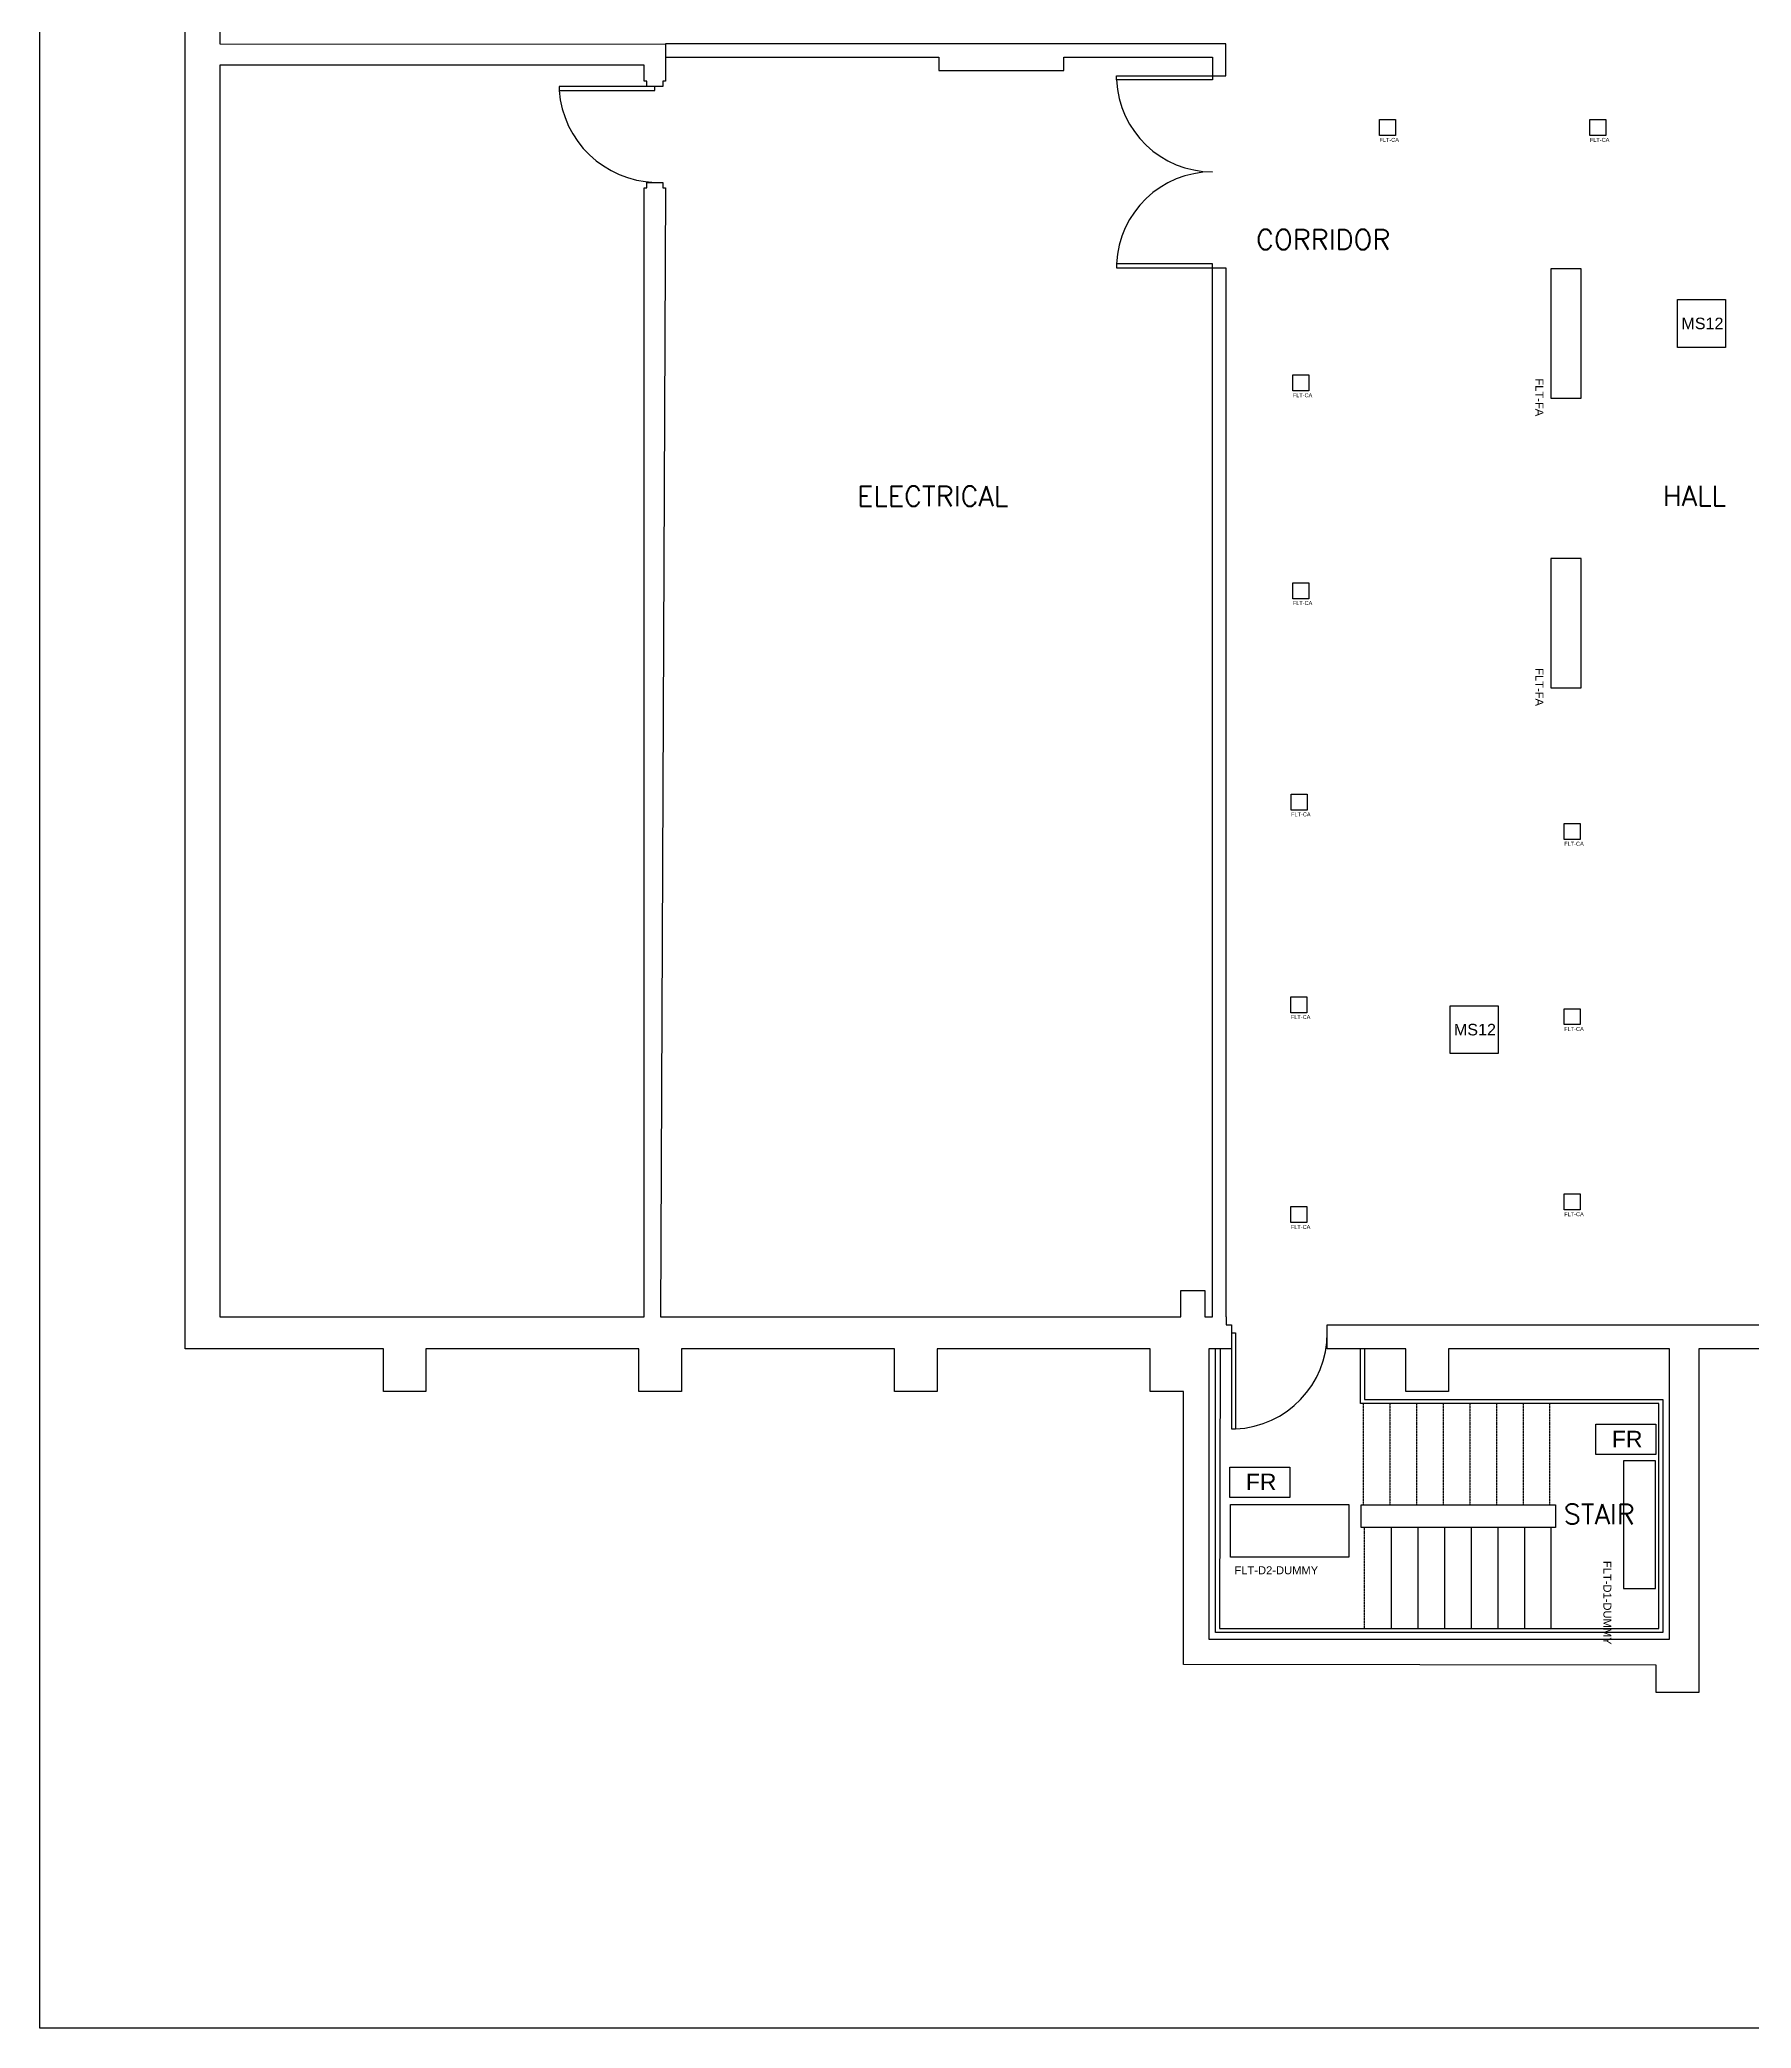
# Model space of a CAD drawing. Header units: feet. Extents: x 0 to 2574, y 0 to 1557.
# Drawn here: x 0 to 643, y 0 to 747 of the extents above; entities that cross this region are included whole.
import ezdxf
from ezdxf.enums import TextEntityAlignment as Align

# ---------------------------------------------------------------- set-up
doc = ezdxf.new("R2010")
doc.units = ezdxf.units.FT
doc.header["$MEASUREMENT"] = 0
doc.linetypes.add('HIDDEN2', pattern=[0.1875, 0.125, -0.0625])
doc.layers.get('0').update_dxf_attribs({"color": 255})
doc.layers.add('FLT-FIXTURE', color=90, linetype='Continuous')
doc.layers.add('FLT-PERIPHERALS', color=140, linetype='Continuous')
doc.styles.add('SET200', font='romans.shx', dxfattribs={"height": 200})
doc.styles.get("Standard").update_dxf_attribs({"font": 'arial.ttf'})

# ---------------------------------------------------------------- blocks, each defined once
blk = doc.blocks.new('FLT-FA')
at = {"layer": 'FLT-FIXTURE'}
blk.add_lwpolyline([(48.51, 11.46), (48.51, 0), (0, 0), (0, 11.46)], close=True, dxfattribs=at)
blk.add_attdef('FLT-FA', (7.36, -5.72), '', height=3, dxfattribs=at)
blk = doc.blocks.new('FLT-CA')
at = {"layer": 'FLT-FIXTURE'}
blk.add_lwpolyline([(0, 6), (6, 6), (6, 0), (0, 0)], close=True, dxfattribs=at)
blk.add_attdef('FLT-CA', (-0.03, -2.37), '', height=1.5, dxfattribs=at)
blk = doc.blocks.new('FLT-D2-DUMMY')
at = {"layer": 'FLT-FIXTURE'}
blk.add_lwpolyline([(0, 19.78), (44.39, 19.78), (44.39, 0), (0, 0)], close=True, dxfattribs=at)
blk.add_attdef('FLT-D2-DUMMY', (1.48, -6.43), '', height=3, dxfattribs=at)
blk = doc.blocks.new('FLT-D1-DUMMY')
at = {"layer": 'FLT-FIXTURE'}
blk.add_lwpolyline([(0, 0), (0, 12), (48, 12), (48, 0)], close=True, dxfattribs=at)
blk.add_attdef('FLT-D1-DUMMY', (10.37, -7.56), '', height=3, dxfattribs=at)
blk = doc.blocks.new('FLT-FR')
at = {"layer": 'FLT-FIXTURE'}
blk.add_lwpolyline([(0, 11.34), (22.51, 11.34), (22.51, 0), (0, 0)], close=True, dxfattribs=at)
at = {"layer": 'FLT-FIXTURE', "insert": (5.99, 8.89), "char_height": 6.17, "attachment_point": 1}
blk.add_mtext_dynamic_manual_height_columns('FR', width=17.4623, gutter_width=1, heights=[0], dxfattribs=at)
blk = doc.blocks.new('FLT-MS12')
at = {"layer": 'FLT-PERIPHERALS'}
blk.add_lwpolyline([(0, 18), (18, 18), (18, 0), (0, 0)], close=True, dxfattribs=at)
at = {"layer": 'FLT-PERIPHERALS', "insert": (1.4, 11.18), "char_height": 4.333, "attachment_point": 1}
blk.add_mtext_dynamic_manual_height_columns('MS12', width=17.9976, gutter_width=1, heights=[0], dxfattribs=at)
blk = doc.blocks.new('AN')
at = {"style": 'SET200'}
blk.add_attdef('AREA', text='', height=7.49, dxfattribs=at).set_placement((17.79, -9.96), align=Align.CENTER)

msp = doc.modelspace()

# ---------------------------------------------------------------- linework, layer by layer
at = {"linetype": 'HIDDEN2', "ltscale": 0.5}
for p, q in [((497.05, 234.54), (497.05, 196.54)), ((507.05, 234.54), (507.05, 196.54)), ((517.05, 234.54), (517.05, 196.54)), ((527.05, 234.54), (527.05, 196.54)), ((537.05, 234.54), (537.05, 196.54)), ((547.05, 234.54), (547.05, 196.54)), ((557.05, 234.54), (557.05, 196.54)), ((567.05, 234.54), (567.05, 196.54)), ((497.55, 150.04), (497.55, 188.04))]:
    msp.add_line(p, q, dxfattribs=at)
for p, q in [((507.55, 188.04), (507.55, 150.04)), ((517.55, 188.04), (517.55, 150.04)), ((527.55, 188.04), (527.55, 150.04)), ((537.55, 188.04), (537.55, 150.04)), ((547.55, 188.04), (547.55, 150.04)), ((557.55, 188.04), (557.55, 150.04)), ((567.55, 188.04), (567.55, 150.04))]:
    msp.add_line(p, q)
for points in [[(0, 1556.98), (2574.01, 1556.98), (2574.01, 0), (0, 0)], [(496.22, 196.54), (569.22, 196.54), (569.22, 188.04), (496.22, 188.04)]]:
    msp.add_lwpolyline(points, close=True)
for points in [[(1478.08, 255.04), (623.05, 255.04), (623.05, 126.04), (607.05, 126.04), (607.05, 136.29), (429.55, 136.54), (429.55, 239.04), (417.05, 239.04), (417.05, 255.04), (337.05, 255.04), (337.05, 239.04), (321.05, 239.04), (321.05, 255.04), (241.05, 255.04), (241.05, 239.04), (225.05, 239.04), (225.05, 255.04), (145.05, 255.04), (145.05, 239.04), (129.05, 239.04), (129.05, 255.04), (54.61, 255.04), (54.61, 1284.04), (2518.76, 1284.04)], [(235.05, 740.03), (337.71, 740.03), (337.71, 735.03), (384.59, 735.03), (384.59, 740.03), (440.43, 740.03), (440.43, 731.51), (404.43, 731.51), (404.43, 733.01), (445.43, 733.01), (445.43, 745.04), (235.05, 745.04)], [(228.05, 729.04), (228.05, 731.04), (227.05, 731.04), (227.05, 737.04), (67.61, 737.04), (67.61, 267.04), (227.05, 267.04), (227.05, 691.04), (228.05, 691.04), (228.05, 693.04), (234.05, 693.04), (234.05, 691.04), (235.05, 691.04), (233.11, 267.04), (428.55, 267.04), (428.55, 277.04), (437.55, 277.04), (437.55, 267.04), (440.43, 267.04), (440.43, 662.51), (404.43, 662.51), (404.43, 661.01), (445.43, 661.01), (445.43, 267.04), (445.55, 267.04), (445.55, 264.04), (447.55, 264.04), (447.55, 225.04), (449.05, 225.04)], [(447.55, 255.04), (439.05, 255.04), (439.05, 146.04), (612.05, 146.04), (612.05, 255.04), (529.05, 255.04), (529.05, 239.04), (513.05, 239.04), (513.05, 255.04), (483.55, 255.04), (483.55, 264.04), (786.41, 264.04), (786.41, 278.81), (799.69, 278.81), (799.69, 264.04), (891.61, 264.04), (891.61, 381.07), (896.61, 381.07)], [(497.55, 255.04), (497.55, 236.04), (609.55, 236.04), (609.55, 148.54), (441.55, 148.54), (441.55, 255.04)], [(443.3, 255.04), (443.05, 150.04), (608.05, 150.04), (608.05, 234.54), (496.05, 234.54), (496.05, 255.04)]]:
    msp.add_lwpolyline(points)
for points in [[(237.42, 847.93, 0.431046), (201.42, 813.93), (201.42, 811.93), (241.42, 811.93), (241.42, 802.49), (67.61, 802.73), (67.61, 745.04), (235.05, 744.94), (235.05, 731.04), (234.05, 731.04), (234.05, 729.04), (195.05, 729.04), (195.05, 727.54), (231.05, 727.54), (231.05, 729.04)], [(447.55, 261.04), (449.05, 261.04), (449.05, 225.04, 0.402695), (483.55, 261.04)]]:
    msp.add_lwpolyline(points, format="xyb")
for centre, radius, start, end in [((232.22, 730.29), 37.27, 184.23074, 268.20701), ((440.45, 733.06), 36.06, 182.47364, 269.96411), ((440.45, 660.95), 36.06, 90.03589, 177.52636)]:
    msp.add_arc(centre, radius, start, end)

# ---------------------------------------------------------------- block references
for p, values in [((464.21, 677.78), {'AREA': 'CORRIDOR'}), ((603.65, 581.52), {'AREA': 'HALL'}), ((567.88, 199.22), {'AREA': 'STAIR'})]:
    msp.add_blockref('AN', p).add_auto_attribs(values)
ref = msp.add_blockref('AN', (317.58, 568.66))
ref.add_attrib('AREA', 'ELECTRICAL', dxfattribs={"height": 7.489, "style": 'SET200'}).set_placement((335.36, 571.46), align=Align.CENTER)
at = {"layer": 'FLT-FIXTURE'}
for name, p, values in [('FLT-CA', (503.16, 710.63), {'FLT-CA': 'FLT-CA'}), ('FLT-CA', (582.19, 710.63), {'FLT-CA': 'FLT-CA'}), ('FLT-CA', (470.62, 614.73), {'FLT-CA': 'FLT-CA'}), ('FLT-CA', (470.62, 536.74), {'FLT-CA': 'FLT-CA'}), ('FLT-CA', (469.97, 457.38), {'FLT-CA': 'FLT-CA'}), ('FLT-CA', (572.57, 446.34), {'FLT-CA': 'FLT-CA'}), ('FLT-CA', (469.89, 381.3), {'FLT-CA': 'FLT-CA'}), ('FLT-CA', (572.57, 376.8), {'FLT-CA': 'FLT-CA'}), ('FLT-CA', (469.89, 302.47), {'FLT-CA': 'FLT-CA'}), ('FLT-CA', (572.57, 307.25), {'FLT-CA': 'FLT-CA'}), ('FLT-D2-DUMMY', (447.21, 176.87), {'FLT-D2-DUMMY': 'FLT-D2-DUMMY'})]:
    msp.add_blockref(name, p, dxfattribs=at).add_auto_attribs(values)
ref = msp.add_blockref('FLT-FA', (567.44, 612.07), dxfattribs=dict(at, xscale=-1, rotation=270))
ref.add_attrib('FLT-FA', 'FLT-FA', (561.73, 619.44), dxfattribs={"height": 3, "rotation": 270})
ref = msp.add_blockref('FLT-FA', (567.44, 503.28), dxfattribs=dict(at, xscale=-1, rotation=270))
ref.add_attrib('FLT-FA', 'FLT-FA', (561.73, 510.65), dxfattribs={"height": 3, "rotation": 270})
for p in [(584.44, 215.42), (446.97, 199.32)]:
    msp.add_blockref('FLT-FR', p, dxfattribs=at)
ref = msp.add_blockref('FLT-D1-DUMMY', (594.8, 165.09), dxfattribs=dict(at, xscale=-1, rotation=270))
ref.add_attrib('FLT-D1-DUMMY', 'FLT-D1-DUMMY', (587.24, 175.46), dxfattribs={"height": 3, "rotation": 270})
at = {"layer": 'FLT-PERIPHERALS'}
for p in [(615.13, 631.07), (529.68, 365.93)]:
    msp.add_blockref('FLT-MS12', p, dxfattribs=at)

doc.saveas('drawing.dxf')
